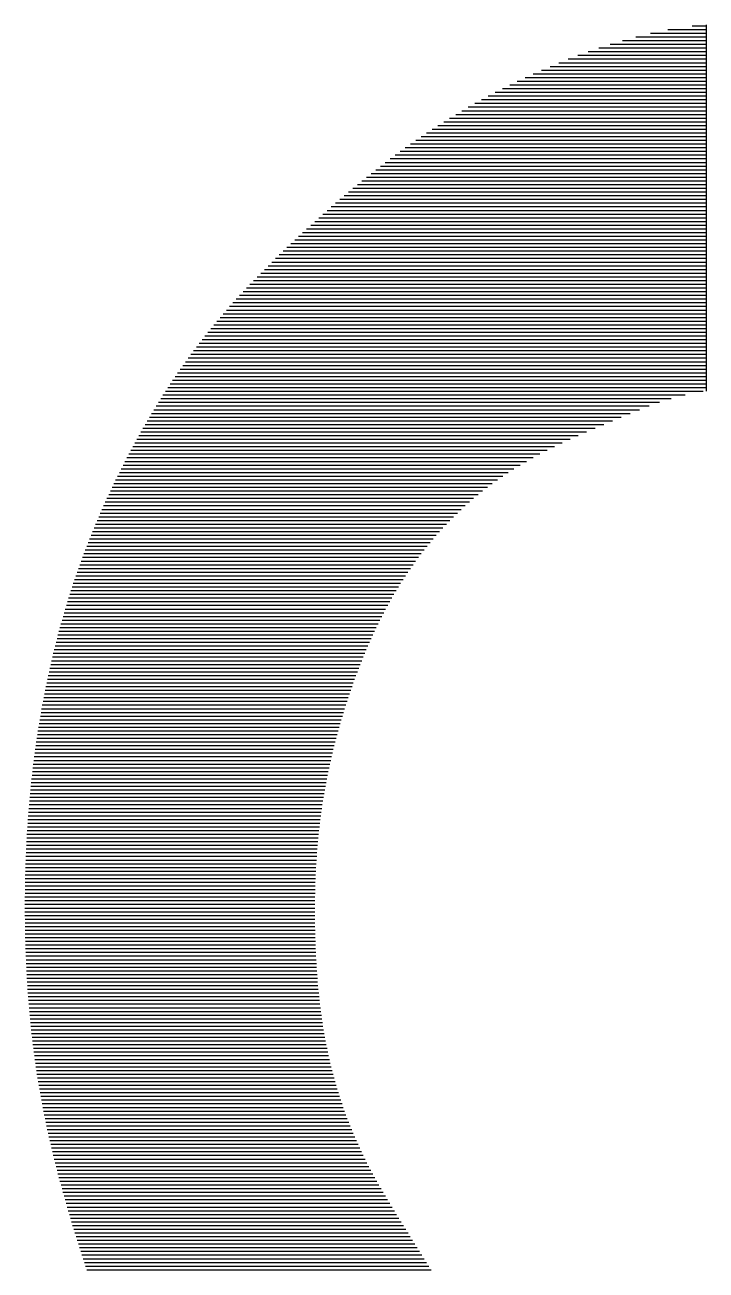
# Model space of a CAD drawing. Extents: x -2502 to 14741, y -2417 to 9756.
# Drawn here: x 8757.87 to 8770.33, y 1117.29 to 1140.06 of the extents above; entities that cross this region are included whole.
import ezdxf
from ezdxf.enums import TextEntityAlignment as Align
from ezdxf.xclip import XClip

# ---------------------------------------------------------------- set-up
doc = ezdxf.new("R2010")
doc.units = 0
doc.header["$LTSCALE"] = 60
doc.header["$MEASUREMENT"] = 0
doc.header["$XCLIPFRAME"] = 0
doc.layers.get('0').update_dxf_attribs({"linetype": 'CONTINUOUS'})
doc.layers.add('2017_67-102$0$RLA-FORMATO', color=7, linetype='CONTINUOUS')
doc.layers.add('2017_67-102$0$RLA-LOGO', color=7, linetype='CONTINUOUS')
doc.styles.add('2017_67-102$0$ROMAND', font='romand', dxfattribs={"height": 31.5})
doc.styles.add('2017_67-102$0$ROMANS', font='ROMANS.shx', dxfattribs={"height": 16.875})

# ---------------------------------------------------------------- blocks, each defined once
blk = doc.blocks.new('2017_67-102$0$viñeta-rl')
at = {"layer": '2017_67-102$0$RLA-LOGO', "color": 8, "true_color": 0x707070}
for p, q in [((-107.42, 238.614), (-102.956, 238.614)), ((-107.406, 238.614), (-107.406, 238.444)), ((-107.361, 238.614), (-107.361, 238.148)), ((-107.316, 238.614), (-107.316, 237.936)), ((-107.271, 238.614), (-107.271, 237.756)), ((-107.226, 238.614), (-107.226, 237.595)), ((-107.181, 238.614), (-107.181, 237.446)), ((-107.136, 238.614), (-107.136, 237.307)), ((-107.091, 238.614), (-107.091, 237.176)), ((-107.046, 238.614), (-107.046, 237.051)), ((-107.001, 238.614), (-107.001, 236.933)), ((-106.956, 238.614), (-106.956, 236.82)), ((-106.911, 238.614), (-106.911, 236.711)), ((-106.866, 238.614), (-106.866, 236.606)), ((-106.821, 238.614), (-106.821, 236.505)), ((-106.776, 238.614), (-106.776, 236.407)), ((-106.731, 238.614), (-106.731, 236.312)), ((-106.686, 238.614), (-106.686, 236.22)), ((-106.641, 238.614), (-106.641, 236.131)), ((-106.596, 238.614), (-106.596, 236.043)), ((-106.551, 238.614), (-106.551, 235.958)), ((-106.506, 238.614), (-106.506, 235.875)), ((-106.461, 238.614), (-106.461, 235.794)), ((-106.416, 238.614), (-106.416, 235.715)), ((-106.371, 238.614), (-106.371, 235.637)), ((-106.326, 238.614), (-106.326, 235.561)), ((-106.281, 238.614), (-106.281, 235.487)), ((-106.236, 238.614), (-106.236, 235.415)), ((-106.191, 238.614), (-106.191, 235.344)), ((-106.146, 238.614), (-106.146, 235.274)), ((-106.101, 238.614), (-106.101, 235.206)), ((-106.056, 238.614), (-106.056, 235.139)), ((-106.011, 238.614), (-106.011, 235.074)), ((-105.966, 238.614), (-105.966, 235.009)), ((-105.921, 238.614), (-105.921, 234.946)), ((-105.876, 238.614), (-105.876, 234.884)), ((-105.831, 238.614), (-105.831, 234.822)), ((-105.786, 238.614), (-105.786, 234.762)), ((-105.741, 238.614), (-105.741, 234.703)), ((-105.696, 238.614), (-105.696, 234.644)), ((-105.651, 238.614), (-105.651, 234.586)), ((-105.606, 238.614), (-105.606, 234.529)), ((-105.561, 238.614), (-105.561, 234.473)), ((-105.516, 238.614), (-105.516, 234.417)), ((-105.471, 238.614), (-105.471, 234.362)), ((-105.426, 238.614), (-105.426, 234.308)), ((-105.381, 238.614), (-105.381, 234.254)), ((-105.336, 238.614), (-105.336, 234.201)), ((-105.291, 238.614), (-105.291, 234.148)), ((-105.246, 238.614), (-105.246, 234.096)), ((-105.201, 238.614), (-105.201, 234.044)), ((-105.156, 238.614), (-105.156, 233.993)), ((-105.111, 238.614), (-105.111, 233.942)), ((-105.066, 238.614), (-105.066, 233.892)), ((-105.021, 238.614), (-105.021, 233.842)), ((-104.976, 238.614), (-104.976, 233.793)), ((-104.931, 238.614), (-104.931, 233.744)), ((-104.886, 238.614), (-104.886, 233.695)), ((-104.841, 238.614), (-104.841, 233.646)), ((-104.796, 238.614), (-104.796, 233.598)), ((-104.751, 238.614), (-104.751, 233.551)), ((-104.706, 238.614), (-104.706, 233.503)), ((-104.661, 238.614), (-104.661, 233.457)), ((-104.616, 238.614), (-104.616, 233.41)), ((-104.571, 238.614), (-104.571, 233.364)), ((-104.526, 238.614), (-104.526, 233.318)), ((-104.481, 238.614), (-104.481, 233.273)), ((-104.436, 238.614), (-104.436, 233.228)), ((-104.391, 238.614), (-104.391, 233.184)), ((-104.346, 238.614), (-104.346, 233.14)), ((-104.301, 238.614), (-104.301, 233.096)), ((-104.256, 238.614), (-104.256, 233.053)), ((-104.211, 238.614), (-104.211, 233.011)), ((-104.166, 238.614), (-104.166, 232.968)), ((-104.121, 238.614), (-104.121, 232.927)), ((-104.076, 238.614), (-104.076, 232.886)), ((-104.031, 238.614), (-104.031, 232.845)), ((-103.986, 238.614), (-103.986, 232.805)), ((-103.941, 238.614), (-103.941, 232.766)), ((-103.896, 238.614), (-103.896, 232.727)), ((-103.851, 238.614), (-103.851, 232.688)), ((-103.806, 238.614), (-103.806, 232.65)), ((-103.761, 238.614), (-103.761, 232.613)), ((-103.716, 238.614), (-103.716, 232.576)), ((-103.671, 238.614), (-103.671, 232.539)), ((-103.626, 238.614), (-103.626, 232.504)), ((-103.581, 238.614), (-103.581, 232.468)), ((-103.536, 238.614), (-103.536, 232.433)), ((-103.491, 238.614), (-103.491, 232.399)), ((-103.446, 238.614), (-103.446, 232.365)), ((-103.401, 238.614), (-103.401, 232.332)), ((-103.356, 238.614), (-103.356, 232.299)), ((-103.311, 238.614), (-103.311, 232.266)), ((-103.266, 238.614), (-103.266, 232.234)), ((-103.221, 238.614), (-103.221, 232.203)), ((-103.176, 238.614), (-103.176, 232.171)), ((-103.131, 238.614), (-103.131, 232.141)), ((-103.086, 238.614), (-103.086, 232.11)), ((-103.041, 238.614), (-103.041, 232.08)), ((-102.996, 238.614), (-102.996, 232.051)), ((-102.951, 238.58), (-102.951, 232.021)), ((-102.906, 238.357), (-102.906, 231.992)), ((-102.861, 238.19), (-102.861, 231.964)), ((-102.816, 238.048), (-102.816, 231.936)), ((-102.771, 237.92), (-102.771, 231.908)), ((-102.726, 237.801), (-102.726, 231.88)), ((-102.681, 237.688), (-102.681, 231.853)), ((-102.636, 237.579), (-102.636, 231.826)), ((-102.591, 237.472), (-102.591, 231.8)), ((-102.546, 237.366), (-102.546, 231.774)), ((-102.501, 237.261), (-102.501, 231.748)), ((-102.456, 237.158), (-102.456, 231.722)), ((-102.411, 237.056), (-102.411, 231.697)), ((-102.366, 236.956), (-102.366, 231.672)), ((-102.321, 236.86), (-102.321, 231.647)), ((-102.276, 236.766), (-102.276, 231.623)), ((-102.231, 236.675), (-102.231, 231.599)), ((-102.186, 236.588), (-102.186, 231.575)), ((-102.141, 236.504), (-102.141, 231.551)), ((-102.096, 236.423), (-102.096, 231.528)), ((-102.051, 236.346), (-102.051, 231.505)), ((-102.006, 236.272), (-102.006, 231.482)), ((-101.961, 236.202), (-101.961, 231.46)), ((-101.916, 236.134), (-101.916, 231.437)), ((-101.871, 236.069), (-101.871, 231.415)), ((-101.826, 236.007), (-101.826, 231.393)), ((-101.781, 235.947), (-101.781, 231.372)), ((-101.736, 235.889), (-101.736, 231.351)), ((-101.691, 235.834), (-101.691, 231.33)), ((-101.646, 235.78), (-101.646, 231.309)), ((-101.601, 235.728), (-101.601, 231.288)), ((-101.556, 235.678), (-101.556, 231.268)), ((-101.511, 235.629), (-101.511, 231.248)), ((-101.466, 235.582), (-101.466, 231.228)), ((-101.421, 235.536), (-101.421, 231.209)), ((-101.376, 235.491), (-101.376, 231.189)), ((-101.331, 235.448), (-101.331, 231.17)), ((-101.286, 235.406), (-101.286, 231.152)), ((-101.241, 235.365), (-101.241, 231.133)), ((-101.196, 235.325), (-101.196, 231.115)), ((-101.151, 235.286), (-101.151, 231.097)), ((-101.106, 235.248), (-101.106, 231.079)), ((-101.061, 235.212), (-101.061, 231.062)), ((-101.016, 235.176), (-101.016, 231.044)), ((-100.971, 235.141), (-100.971, 231.027)), ((-92.421, 235.148), (-92.421, 231.004)), ((-92.376, 235.177), (-92.376, 231.019)), ((-92.331, 235.206), (-92.331, 231.034)), ((-92.286, 235.235), (-92.286, 231.049)), ((-92.241, 235.264), (-92.241, 231.064)), ((-100.926, 235.107), (-100.926, 231.01)), ((-100.881, 235.073), (-100.881, 230.994)), ((-100.836, 235.041), (-100.836, 230.977)), ((-100.791, 235.009), (-100.791, 230.961)), ((-92.691, 234.98), (-92.691, 230.919)), ((-92.646, 235.008), (-92.646, 230.933)), ((-92.601, 235.036), (-92.601, 230.947)), ((-92.556, 235.064), (-92.556, 230.961)), ((-92.511, 235.092), (-92.511, 230.975)), ((-92.466, 235.12), (-92.466, 230.99)), ((-100.746, 234.979), (-100.746, 230.945)), ((-100.701, 234.948), (-100.701, 230.93)), ((-100.656, 234.919), (-100.656, 230.915)), ((-100.611, 234.89), (-100.611, 230.899)), ((-100.566, 234.862), (-100.566, 230.884)), ((-100.521, 234.835), (-100.521, 230.87)), ((-92.916, 234.84), (-92.916, 230.851)), ((-92.871, 234.868), (-92.871, 230.864)), ((-92.826, 234.896), (-92.826, 230.878)), ((-92.781, 234.924), (-92.781, 230.891)), ((-92.736, 234.952), (-92.736, 230.905)), ((-100.476, 234.808), (-100.476, 230.855)), ((-100.431, 234.782), (-100.431, 230.841)), ((-100.386, 234.757), (-100.386, 230.827)), ((-100.341, 234.732), (-100.341, 230.814)), ((-100.296, 234.707), (-100.296, 230.8)), ((-100.251, 234.684), (-100.251, 230.787)), ((-93.186, 234.678), (-93.186, 230.773)), ((-93.141, 234.704), (-93.141, 230.786)), ((-93.096, 234.731), (-93.096, 230.799)), ((-93.051, 234.758), (-93.051, 230.811)), ((-93.006, 234.785), (-93.006, 230.824)), ((-92.961, 234.813), (-92.961, 230.838)), ((-100.206, 234.66), (-100.206, 230.774)), ((-100.161, 234.637), (-100.161, 230.761)), ((-100.116, 234.615), (-100.116, 230.748)), ((-100.071, 234.593), (-100.071, 230.736)), ((-100.026, 234.572), (-100.026, 230.724)), ((-99.981, 234.551), (-99.981, 230.712)), ((-99.936, 234.53), (-99.936, 230.7)), ((-93.456, 234.526), (-93.456, 230.701)), ((-93.411, 234.551), (-93.411, 230.712)), ((-93.366, 234.575), (-93.366, 230.724)), ((-93.321, 234.6), (-93.321, 230.736)), ((-93.276, 234.626), (-93.276, 230.749)), ((-93.231, 234.652), (-93.231, 230.761)), ((-99.891, 234.51), (-99.891, 230.688)), ((-99.846, 234.49), (-99.846, 230.677)), ((-99.801, 234.471), (-99.801, 230.666)), ((-99.756, 234.452), (-99.756, 230.655)), ((-99.711, 234.433), (-99.711, 230.644)), ((-99.666, 234.415), (-99.666, 230.633)), ((-99.621, 234.397), (-99.621, 230.623)), ((-99.576, 234.38), (-99.576, 230.613)), ((-93.726, 234.391), (-93.726, 230.634)), ((-93.681, 234.413), (-93.681, 230.644)), ((-93.636, 234.434), (-93.636, 230.655)), ((-93.591, 234.457), (-93.591, 230.666)), ((-93.546, 234.479), (-93.546, 230.678)), ((-93.501, 234.503), (-93.501, 230.689)), ((-99.531, 234.362), (-99.531, 230.603)), ((-99.486, 234.345), (-99.486, 230.593)), ((-99.441, 234.329), (-99.441, 230.583)), ((-99.396, 234.313), (-99.396, 230.574)), ((-99.351, 234.297), (-99.351, 230.565)), ((-99.306, 234.281), (-99.306, 230.556)), ((-99.261, 234.266), (-99.261, 230.547)), ((-99.216, 234.251), (-99.216, 230.538)), ((-99.171, 234.236), (-99.171, 230.53)), ((-99.126, 234.221), (-99.126, 230.521)), ((-94.131, 234.223), (-94.131, 230.544)), ((-94.086, 234.239), (-94.086, 230.554)), ((-94.041, 234.257), (-94.041, 230.563)), ((-93.996, 234.275), (-93.996, 230.572)), ((-93.951, 234.293), (-93.951, 230.582)), ((-93.906, 234.312), (-93.906, 230.592)), ((-93.861, 234.331), (-93.861, 230.602)), ((-93.816, 234.35), (-93.816, 230.613)), ((-93.771, 234.371), (-93.771, 230.623)), ((-99.081, 234.207), (-99.081, 230.513)), ((-99.036, 234.193), (-99.036, 230.505)), ((-98.991, 234.18), (-98.991, 230.497)), ((-98.946, 234.166), (-98.946, 230.49)), ((-98.901, 234.153), (-98.901, 230.482)), ((-98.856, 234.14), (-98.856, 230.475)), ((-98.811, 234.128), (-98.811, 230.468)), ((-98.766, 234.115), (-98.766, 230.461)), ((-98.721, 234.103), (-98.721, 230.454)), ((-98.676, 234.091), (-98.676, 230.448)), ((-98.631, 234.08), (-98.631, 230.441)), ((-94.581, 234.078), (-94.581, 230.463)), ((-94.536, 234.091), (-94.536, 230.471)), ((-94.491, 234.104), (-94.491, 230.478)), ((-94.446, 234.117), (-94.446, 230.486)), ((-94.401, 234.131), (-94.401, 230.493)), ((-94.356, 234.145), (-94.356, 230.501)), ((-94.311, 234.16), (-94.311, 230.51)), ((-94.266, 234.175), (-94.266, 230.518)), ((-94.221, 234.19), (-94.221, 230.527)), ((-94.176, 234.206), (-94.176, 230.535)), ((-98.586, 234.069), (-98.586, 230.435)), ((-98.541, 234.058), (-98.541, 230.429)), ((-98.496, 234.047), (-98.496, 230.423)), ((-98.451, 234.037), (-98.451, 230.417)), ((-98.406, 234.027), (-98.406, 230.411)), ((-98.361, 234.017), (-98.361, 230.406)), ((-98.316, 234.007), (-98.316, 230.401)), ((-98.271, 233.998), (-98.271, 230.396)), ((-98.226, 233.989), (-98.226, 230.391)), ((-98.181, 233.981), (-98.181, 230.386)), ((-98.136, 233.972), (-98.136, 230.381)), ((-98.091, 233.964), (-98.091, 230.377)), ((-98.046, 233.956), (-98.046, 230.372)), ((-98.001, 233.949), (-98.001, 230.368)), ((-97.956, 233.942), (-97.956, 230.364)), ((-97.911, 233.935), (-97.911, 230.36)), ((-97.866, 233.928), (-97.866, 230.356)), ((-97.821, 233.922), (-97.821, 230.353)), ((-95.346, 233.923), (-95.346, 230.368)), ((-95.301, 233.929), (-95.301, 230.372)), ((-95.256, 233.936), (-95.256, 230.376)), ((-95.211, 233.943), (-95.211, 230.381)), ((-95.166, 233.95), (-95.166, 230.386)), ((-95.121, 233.958), (-95.121, 230.391)), ((-95.076, 233.966), (-95.076, 230.396)), ((-95.031, 233.974), (-95.031, 230.401)), ((-94.986, 233.983), (-94.986, 230.406)), ((-94.941, 233.992), (-94.941, 230.412)), ((-94.896, 234.001), (-94.896, 230.418)), ((-94.851, 234.011), (-94.851, 230.424)), ((-94.806, 234.021), (-94.806, 230.43)), ((-94.761, 234.032), (-94.761, 230.436)), ((-94.716, 234.043), (-94.716, 230.443)), ((-94.671, 234.054), (-94.671, 230.449)), ((-94.626, 234.066), (-94.626, 230.456)), ((-97.776, 233.916), (-97.776, 230.349)), ((-97.731, 233.91), (-97.731, 230.346)), ((-97.686, 233.904), (-97.686, 230.343)), ((-97.641, 233.899), (-97.641, 230.34)), ((-97.596, 233.894), (-97.596, 230.337)), ((-97.551, 233.889), (-97.551, 230.334)), ((-97.506, 233.885), (-97.506, 230.332)), ((-97.461, 233.88), (-97.461, 230.329)), ((-97.416, 233.876), (-97.416, 230.327)), ((-97.371, 233.873), (-97.371, 230.325)), ((-97.326, 233.869), (-97.326, 230.323)), ((-97.281, 233.866), (-97.281, 230.321)), ((-97.236, 233.863), (-97.236, 230.319)), ((-97.191, 233.86), (-97.191, 230.317)), ((-97.146, 233.857), (-97.146, 230.316)), ((-97.101, 233.855), (-97.101, 230.315)), ((-97.056, 233.853), (-97.056, 230.313)), ((-97.011, 233.851), (-97.011, 230.312)), ((-96.966, 233.849), (-96.966, 230.312)), ((-96.921, 233.848), (-96.921, 230.311)), ((-96.876, 233.847), (-96.876, 230.31)), ((-96.831, 233.846), (-96.831, 230.31)), ((-96.786, 233.845), (-96.786, 230.309)), ((-96.741, 233.844), (-96.741, 230.309)), ((-96.696, 233.844), (-96.696, 230.309)), ((-96.651, 233.844), (-96.651, 230.309)), ((-96.606, 233.844), (-96.606, 230.309)), ((-96.561, 233.844), (-96.561, 230.309)), ((-96.516, 233.844), (-96.516, 230.31)), ((-96.471, 233.845), (-96.471, 230.31)), ((-96.426, 233.845), (-96.426, 230.311)), ((-96.381, 233.846), (-96.381, 230.312)), ((-96.336, 233.847), (-96.336, 230.312)), ((-96.291, 233.849), (-96.291, 230.313)), ((-96.246, 233.85), (-96.246, 230.315)), ((-96.201, 233.852), (-96.201, 230.316)), ((-96.156, 233.853), (-96.156, 230.317)), ((-96.111, 233.855), (-96.111, 230.319)), ((-96.066, 233.857), (-96.066, 230.321)), ((-96.021, 233.86), (-96.021, 230.323)), ((-95.976, 233.862), (-95.976, 230.325)), ((-95.931, 233.865), (-95.931, 230.327)), ((-95.886, 233.868), (-95.886, 230.329)), ((-95.841, 233.871), (-95.841, 230.331)), ((-95.796, 233.875), (-95.796, 230.334)), ((-95.751, 233.878), (-95.751, 230.337)), ((-95.706, 233.882), (-95.706, 230.339)), ((-95.661, 233.886), (-95.661, 230.342)), ((-95.616, 233.891), (-95.616, 230.346)), ((-95.571, 233.895), (-95.571, 230.349)), ((-95.526, 233.9), (-95.526, 230.352)), ((-95.481, 233.906), (-95.481, 230.356)), ((-95.436, 233.911), (-95.436, 230.36)), ((-95.391, 233.917), (-95.391, 230.364))]:
    blk.add_line(p, q, dxfattribs=at)
at = {"layer": '2017_67-102$0$RLA-FORMATO', "color": 4, "style": '2017_67-102$0$ROMAND'}
for tag, p in [('DESAR', (-1255.783, 233.263)), ('PRELIM', (-1123.111, 233.263)), ('PROP', (-989.639, 233.263)), ('CONST', (-823.737, 233.263))]:
    blk.add_attdef(tag, p, '', height=16, dxfattribs=at)
at = {"layer": '2017_67-102$0$RLA-FORMATO', "color": 2, "style": '2017_67-102$0$ROMANS'}
for tag, p, height in [('REVNO1', (-1394.08, 180.648), 10), ('DETNO1', (-1358.401, 180.648), 10), ('FECHA1', (-880.483, 180.648), 10), ('REVNO2', (-1394.08, 155.648), 10), ('DETNO2', (-1358.401, 155.648), 10), ('FECHA2', (-880.483, 155.648), 10), ('REVNO3', (-1394.08, 130.649), 10), ('DETNO3', (-1358.401, 130.649), 10), ('FECHA3', (-880.483, 130.649), 10), ('REVNO4', (-1394.08, 105.649), 10), ('DETNO4', (-1358.401, 105.649), 10), ('FECHA4', (-880.483, 105.649), 10), ('REVNO5', (-1394.08, 80.649), 11.25), ('DETNO5', (-1358.401, 80.649), 10), ('FECHA5', (-880.483, 80.649), 10), ('REVNO6', (-1392.274, 55.649), 10), ('DETNO6', (-1356.594, 55.649), 10), ('FECHA6', (-878.676, 55.649), 10), ('INGENIERO', (-741.067, 33.399), 10), ('DIBUJANTE', (-571.615, 33.401), 10), ('REVNO7', (-1394.08, 30.65), 10), ('DETNO7', (-1358.401, 30.65), 10), ('FECHA7', (-880.483, 30.65), 10), ('REVNO8', (-1394.08, 8.603), 10), ('DETNO8', (-1358.401, 8.603), 10), ('FECHA8', (-880.483, 8.603), 10), ('PROYECTISTA', (-740.886, 4.812), 10), ('INGENIERO', (-568.569, 4.615), 10)]:
    blk.add_attdef(tag, p, '', height=height, dxfattribs=at)
for tag, p in [('PERSNO1', (-946.608, 180.648)), ('PERSNO2', (-946.608, 155.648)), ('PERSNO3', (-946.608, 130.649)), ('PERSNO4', (-946.608, 105.649)), ('PERSNO5', (-946.608, 80.649)), ('PERSNO6', (-946.608, 55.649)), ('PERSNO7', (-946.608, 30.65)), ('PERSNO8', (-946.608, 8.603))]:
    blk.add_attdef(tag, text='', height=10, dxfattribs=at).set_placement(p, align=Align.CENTER)
at = {"layer": '2017_67-102$0$RLA-FORMATO', "color": 5, "style": '2017_67-102$0$ROMAND'}
blk.add_attdef('PROYECTO', text='', height=16.9, dxfattribs=at).set_placement((-289.167, 165.033), align=Align.MIDDLE)
for tag, p in [('TITULO1', (-567.962, 108.18)), ('TITULO2', (-567.962, 74.225))]:
    blk.add_attdef(tag, p, '', height=20, dxfattribs=at)
at = {"layer": '2017_67-102$0$RLA-FORMATO', "color": 2, "style": '2017_67-102$0$ROMANS'}
for tag, p in [('NOMARCH', (-1424.041, 5.527)), ('FECHA', (-1406.947, 5.527))]:
    blk.add_attdef(tag, p, '', height=11.25, rotation=90, dxfattribs=at)
at = {"layer": '2017_67-102$0$RLA-FORMATO', "color": 5, "style": '2017_67-102$0$ROMAND', "width": 0.967839}
blk.add_attdef('NUMERO', text='', height=24, dxfattribs=at).set_placement((-290.268, 13.329), (-62.411, 13.329), align=Align.FIT)
at = {"layer": '2017_67-102$0$RLA-FORMATO', "color": 5, "style": '2017_67-102$0$ROMAND', "flags": 12}
blk.add_attdef('REVISION', text='', height=24, dxfattribs=at).set_placement((-24.501, 25.329), align=Align.MIDDLE)
blk = doc.blocks.new('2017_67-102')
at = {"layer": '2017_67-102$0$RLA-FORMATO', "xscale": 1.5, "yscale": 1.5, "zscale": 1.5, "rotation": 270}
blk.add_blockref('2017_67-102$0$viñeta-rl', (0, 0), dxfattribs=at)

msp = doc.modelspace()

# ---------------------------------------------------------------- block references
ref = msp.add_blockref('2017_67-102', (8412.406, 978.926))
XClip(ref).set_block_clipping_path([(-3687.0188045871, -2187.7762680597), (2000.0933418176, 1123.9194592869)])

doc.saveas('drawing.dxf')
